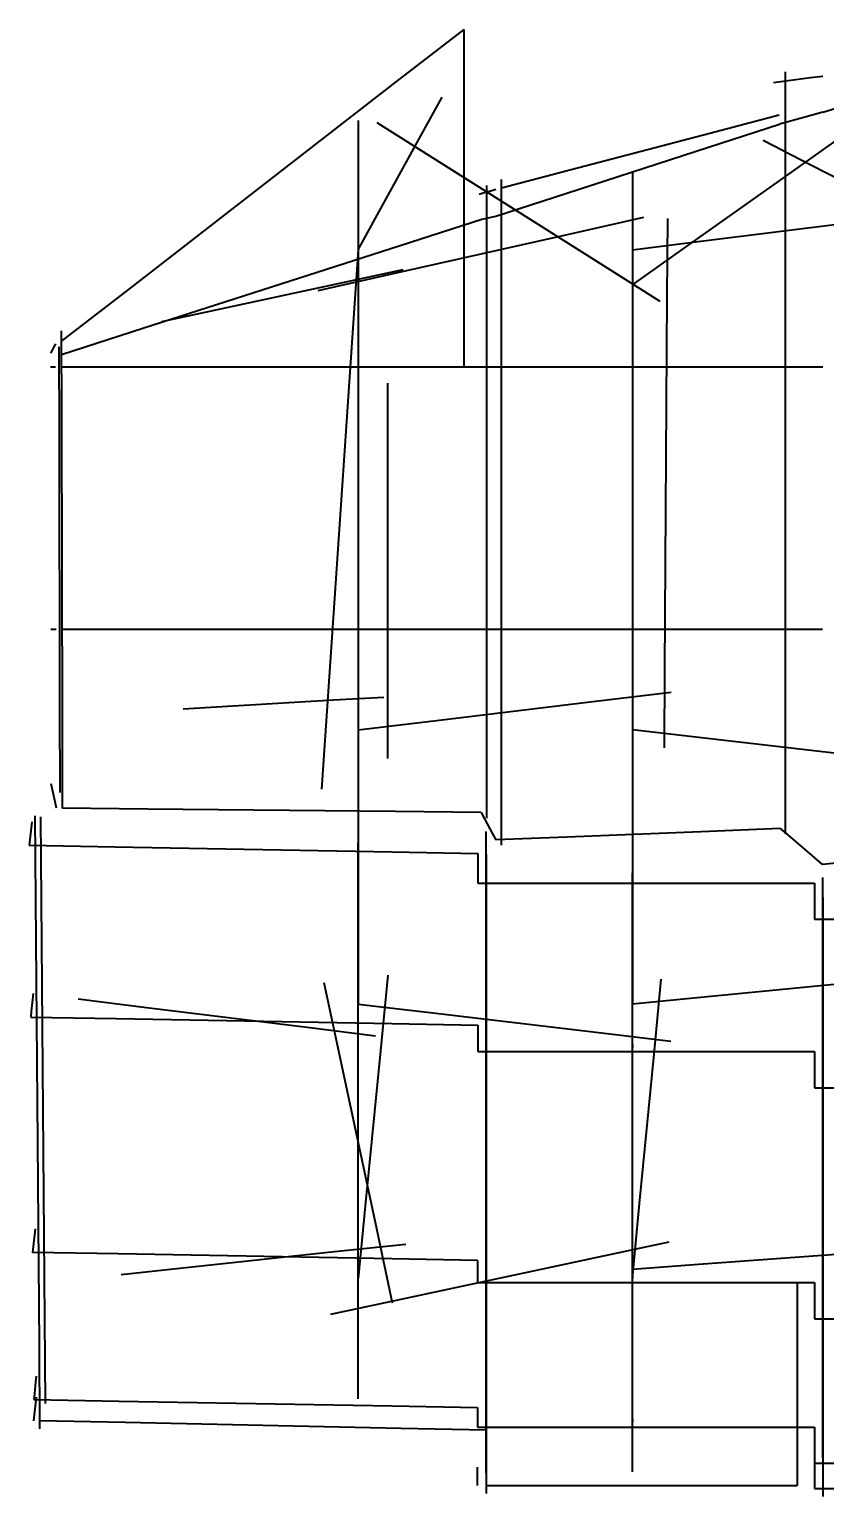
# Model space of a CAD drawing. Header units: inches. Extents: x 11544 to 12337, y 4691 to 5277.
# Drawn here: x 11544 to 11823, y 4713 to 5227 of the extents above; entities that cross this region are included whole.
import ezdxf

# ---------------------------------------------------------------- set-up
doc = ezdxf.new("R2010")
doc.units = ezdxf.units.IN
doc.header["$MEASUREMENT"] = 0
for name, color, linetype, lineweight in [('S-BEAM', 10, 'Continuous', 40), ('S-BRACE', 200, 'Continuous', 40), ('S-COLS', 52, 'Continuous', 40)]:
    doc.layers.add(name, color=color, linetype=linetype, lineweight=lineweight)

msp = doc.modelspace()

# ---------------------------------------------------------------- linework, layer by layer
at = {"layer": 'S-BEAM'}
for p, q in [((11672.36, 5208.63, 470.2), (11696.08, 5227, 470.49)), ((11696.08, 5209.88, 471.05), (11696.08, 5227, 470.49)), ((11578.74, 5136.11, 469.06), (11672.36, 5208.63, 470.2)), ((11696.08, 5175.66, 472.18), (11696.08, 5209.88, 471.05)), ((11808.78, 5208.86, 496.56), (11804.45, 5208.31, 483.17)), ((11808.53, 5212.13, 489.06), (11808.53, 5182.15, 490.3)), ((11817.44, 5209.97, 523.33), (11808.78, 5208.86, 496.56)), ((11821.77, 5210.52, 536.71), (11817.44, 5209.97, 523.33)), ((11782.16, 5190.71, 493.87), (11806.47, 5197.1, 490.07)), ((11817.95, 5196.96, 525.4), (11810.35, 5194.88, 501.94)), ((11821.75, 5198, 537.13), (11817.95, 5196.96, 525.4)), ((11821.75, 5198, 537.13), (11831.64, 5201.05, 533.75)), ((11659.03, 5195.1, 454.81), (11659.03, 5165.12, 455.77)), ((11781.72, 5185.78, 494.14), (11806.54, 5193.83, 490.2)), ((11810.35, 5194.88, 501.94), (11806.54, 5193.83, 490.2)), ((11733.54, 5177.92, 501.45), (11782.16, 5190.71, 493.87)), ((11732.07, 5169.68, 502.01), (11781.72, 5185.78, 494.14)), ((11808.53, 5182.15, 490.3), (11808.53, 4975.42, 498.87)), ((11709.23, 5171.53, 505.24), (11733.54, 5177.92, 501.45)), ((11755.03, 5177.2, 482.92), (11755.03, 5147.23, 484.14)), ((11696.08, 5158.54, 472.74), (11696.08, 5175.66, 472.18)), ((11704.08, 5142.34, 473.59), (11704.08, 5172.33, 472.6)), ((11709.23, 5144.45, 506.36), (11709.23, 5174.42, 505.12)), ((11702.81, 5169.64, 475.91), (11701.32, 5169.22, 466.02)), ((11705.77, 5170.48, 495.68), (11702.81, 5169.64, 475.91)), ((11707.25, 5170.9, 505.57), (11705.77, 5170.48, 495.68)), ((11707.25, 5161.62, 505.95), (11732.07, 5169.68, 502.01)), ((11659.03, 5165.12, 455.77), (11659.03, 4915.86, 463.74)), ((11703.54, 5160.81, 481.17), (11706.01, 5161.35, 497.69)), ((11706.01, 5161.35, 497.69), (11707.25, 5161.62, 505.95)), ((11673.75, 5151.36, 472.14), (11702.3, 5160.54, 472.91)), ((11696.08, 5146.14, 473.15), (11696.08, 5158.54, 472.74)), ((11702.3, 5160.54, 472.91), (11703.54, 5160.81, 481.17)), ((11583.59, 5122.38, 469.69), (11673.75, 5151.36, 472.14)), ((11696.08, 5121.32, 473.97), (11696.08, 5146.14, 473.15)), ((11755.03, 5147.23, 484.14), (11755.03, 4915.85, 493.58)), ((11704.08, 4980.97, 478.9), (11704.08, 5142.34, 473.59)), ((11709.23, 4971.46, 513.49), (11709.23, 5144.45, 506.36)), ((11555.03, 5117.74, 468.77), (11578.74, 5136.11, 469.06)), ((11555.02, 5121.52, 468.65), (11555.08, 5091.54, 469.64)), ((11555.04, 5113.2, 468.92), (11583.59, 5122.38, 469.69)), ((11696.08, 5108.92, 474.38), (11696.08, 5121.32, 473.97)), ((11552.58, 5116.16, 458.32), (11551.66, 5114.5, 444.96)), ((11553.03, 5116.99, 465), (11552.58, 5116.16, 458.32)), ((11554.2, 5115.89, 437.98), (11554.26, 5085.91, 438.97)), ((11551.66, 5114.5, 444.96), (11551.21, 5113.67, 438.28)), ((11551.2, 5108.92, 444.21), (11551.66, 5108.92, 449.41)), ((11551.66, 5108.92, 449.41), (11552.58, 5108.92, 459.79)), ((11552.58, 5108.92, 459.79), (11553.04, 5108.92, 464.99)), ((11555.05, 5108.92, 469.06), (11585.02, 5108.92, 470.19)), ((11585.02, 5108.92, 470.19), (11672.26, 5108.92, 473.48)), ((11672.26, 5108.92, 473.48), (11702.24, 5108.92, 474.61)), ((11702.24, 5108.92, 474.61), (11703.49, 5108.92, 482.99)), ((11703.49, 5108.92, 482.99), (11706, 5108.92, 499.74)), ((11706, 5108.92, 499.74), (11707.25, 5108.92, 508.12)), ((11707.25, 5108.92, 508.12), (11732.1, 5108.92, 504.51)), ((11732.1, 5108.92, 504.51), (11781.8, 5108.92, 497.3)), ((11781.8, 5108.92, 497.3), (11806.65, 5108.92, 493.69)), ((11806.65, 5108.92, 493.69), (11810.41, 5108.92, 505.33)), ((11810.41, 5108.92, 505.33), (11817.92, 5108.92, 528.61)), ((11817.92, 5108.92, 528.61), (11821.68, 5108.92, 540.24)), ((11555.08, 5091.54, 469.64), (11555.29, 4984.44, 473.17)), ((11554.26, 5085.91, 438.97), (11554.45, 4989.93, 442.14)), ((11551.84, 5016.92, 452.44), (11551.38, 5016.92, 447.25)), ((11552.76, 5016.92, 462.83), (11551.84, 5016.92, 452.44)), ((11553.22, 5016.92, 468.02), (11552.76, 5016.92, 462.83)), ((11585.21, 5016.92, 473.23), (11555.23, 5016.92, 472.1)), ((11672.14, 5016.92, 476.51), (11585.21, 5016.92, 473.23)), ((11702.12, 5016.92, 477.64), (11672.14, 5016.92, 476.51)), ((11703.4, 5016.92, 486.21), (11702.12, 5016.92, 477.64)), ((11705.97, 5016.92, 503.34), (11703.4, 5016.92, 486.21)), ((11707.25, 5016.92, 511.91), (11705.97, 5016.92, 503.34)), ((11732.13, 5016.92, 508.3), (11707.25, 5016.92, 511.91)), ((11781.88, 5016.92, 501.08), (11732.13, 5016.92, 508.3)), ((11806.76, 5016.92, 497.47), (11781.88, 5016.92, 501.08)), ((11810.47, 5016.92, 508.96), (11806.76, 5016.92, 497.47)), ((11817.9, 5016.92, 531.96), (11810.47, 5016.92, 508.96)), ((11821.61, 5016.92, 543.46), (11817.9, 5016.92, 531.96)), ((11554.45, 4989.93, 442.14), (11554.51, 4959.94, 443.13)), ((11555.29, 4984.44, 473.17), (11555.35, 4954.45, 474.16)), ((11704.08, 4950.99, 479.88), (11704.08, 4980.97, 478.9)), ((11709.23, 4941.48, 514.72), (11709.23, 4971.46, 513.49)), ((11808.53, 4975.42, 498.87), (11808.53, 4945.44, 500.11)), ((11551.95, 4960.84, 450.79), (11551.49, 4962.96, 443.03)), ((11552.88, 4956.6, 466.32), (11551.95, 4960.84, 450.79)), ((11553.34, 4954.47, 474.09), (11552.88, 4956.6, 466.32)), ((11545.75, 4951.77, 494.5), (11545.98, 4922.35, 488.61)), ((11547.69, 4951.39, 462.72), (11547.93, 4921.98, 456.83)), ((11585.33, 4954.14, 475.3), (11555.35, 4954.45, 474.16)), ((11672.07, 4953.24, 478.6), (11585.33, 4954.14, 475.3)), ((11702.04, 4952.92, 479.74), (11672.07, 4953.24, 478.6)), ((11702.04, 4952.92, 479.74), (11703.34, 4950.52, 488.54)), ((11703.34, 4950.52, 488.54), (11705.95, 4945.71, 506.14)), ((11544.49, 4947.59, 469.87), (11544.05, 4943.49, 484.87)), ((11544.71, 4949.64, 462.37), (11544.49, 4947.59, 469.87)), ((11703.83, 4916.85, 498.51), (11703.83, 4946.26, 504.41)), ((11705.95, 4945.71, 506.14), (11707.25, 4943.3, 514.95)), ((11781.94, 4946.3, 503.98), (11732.15, 4944.3, 511.29)), ((11806.84, 4947.3, 500.32), (11781.94, 4946.3, 503.98)), ((11806.84, 4947.3, 500.32), (11810.52, 4944.15, 511.82)), ((11544.05, 4943.49, 484.87), (11543.83, 4941.45, 492.37)), ((11543.83, 4941.45, 492.37), (11573.76, 4940.91, 494.35)), ((11573.76, 4940.91, 494.35), (11670.93, 4939.16, 500.76)), ((11659.03, 4912.9, 478.93), (11659.03, 4942.31, 484.83)), ((11732.15, 4944.3, 511.29), (11707.25, 4943.3, 514.95)), ((11810.52, 4944.15, 511.82), (11817.87, 4937.86, 534.83)), ((11670.93, 4939.16, 500.76), (11700.86, 4938.62, 502.74)), ((11700.86, 4938.62, 502.74), (11700.86, 4936.02, 512.25)), ((11700.86, 4936.02, 512.25), (11700.86, 4930.83, 531.28)), ((11703.83, 4938.35, 543.55), (11703.83, 4909.41, 535.65)), ((11817.87, 4937.86, 534.83), (11821.55, 4934.72, 546.33)), ((11828.92, 4935.39, 544.01), (11821.55, 4934.72, 546.33)), ((11700.86, 4930.83, 531.28), (11700.86, 4928.23, 540.79)), ((11755.03, 4902.91, 518), (11755.03, 4931.85, 525.9)), ((11821.78, 4901.22, 533.41), (11821.78, 4930.16, 541.31)), ((11700.86, 4928.23, 540.79), (11730.34, 4928.23, 540.79)), ((11730.34, 4928.23, 540.79), (11789.3, 4928.23, 540.79)), ((11789.3, 4928.23, 540.79), (11818.78, 4928.23, 540.79)), ((11818.78, 4928.23, 540.79), (11818.78, 4925.07, 552.36)), ((11818.78, 4925.07, 552.36), (11818.78, 4918.75, 575.52)), ((11545.98, 4922.35, 488.61), (11547.22, 4766.6, 457.44)), ((11547.93, 4921.98, 456.83), (11549.09, 4775.55, 427.52)), ((11821.78, 4923.13, 589.15), (11821.78, 4894.19, 581.25)), ((11659.03, 4915.86, 463.74), (11659.03, 4885.87, 464.7)), ((11703.83, 4764.29, 467.89), (11703.83, 4916.85, 498.51)), ((11755.03, 4915.85, 493.58), (11755.03, 4885.87, 494.8)), ((11818.78, 4918.75, 575.52), (11818.78, 4915.59, 587.09)), ((11818.78, 4915.59, 587.09), (11845.85, 4915.61, 587.03)), ((11659.03, 4777.82, 451.82), (11659.03, 4912.9, 478.93)), ((11703.83, 4909.41, 535.65), (11703.83, 4743.49, 490.36)), ((11755.03, 4751.08, 476.55), (11755.03, 4902.91, 518)), ((11821.78, 4756.03, 493.78), (11821.78, 4901.22, 533.41)), ((11821.78, 4894.19, 581.25), (11821.78, 4742.42, 539.82)), ((11545.19, 4889.53, 450.34), (11544.97, 4887.48, 457.84)), ((11544.97, 4887.48, 457.84), (11544.53, 4883.39, 472.84)), ((11544.53, 4883.39, 472.84), (11544.31, 4881.34, 480.34)), ((11544.31, 4881.34, 480.34), (11574.24, 4880.8, 482.32)), ((11574.24, 4880.8, 482.32), (11670.92, 4879.06, 488.7)), ((11670.92, 4879.06, 488.7), (11700.85, 4878.52, 490.68)), ((11700.85, 4878.52, 490.68), (11700.85, 4876.2, 499.18)), ((11700.85, 4876.2, 499.18), (11700.85, 4871.56, 516.18)), ((11700.85, 4871.56, 516.18), (11700.85, 4869.24, 524.69)), ((11700.85, 4869.24, 524.69), (11730.33, 4869.24, 524.68)), ((11730.33, 4869.24, 524.68), (11789.3, 4869.24, 524.68)), ((11789.3, 4869.24, 524.68), (11818.78, 4869.24, 524.68)), ((11818.78, 4869.24, 524.68), (11818.78, 4866.08, 536.26)), ((11818.78, 4866.08, 536.26), (11818.78, 4859.76, 559.41)), ((11818.78, 4859.76, 559.41), (11818.78, 4856.6, 570.99)), ((11818.78, 4856.6, 570.99), (11845.85, 4856.62, 570.93)), ((11545.84, 4807.16, 433.86), (11545.62, 4805.12, 441.36)), ((11545.62, 4805.12, 441.36), (11545.18, 4801.02, 456.36)), ((11545.18, 4801.02, 456.36), (11544.96, 4798.98, 463.86)), ((11574.89, 4798.44, 465.84), (11544.96, 4798.98, 463.86)), ((11670.9, 4796.71, 472.17), (11574.89, 4798.44, 465.84)), ((11700.83, 4796.17, 474.15), (11670.9, 4796.71, 472.17)), ((11700.83, 4796.17, 474.15), (11700.83, 4794.23, 481.27)), ((11700.83, 4794.23, 481.27), (11700.83, 4790.34, 495.5)), ((11700.83, 4790.34, 495.5), (11700.83, 4788.4, 502.62)), ((11700.83, 4788.4, 502.62), (11730.32, 4788.4, 502.62)), ((11730.32, 4788.4, 502.62), (11789.29, 4788.4, 502.62)), ((11789.29, 4788.4, 502.62), (11818.78, 4788.4, 502.62)), ((11812.78, 4788.4, 502.62), (11812.78, 4775.76, 499.17)), ((11818.78, 4788.4, 502.62), (11818.78, 4785.24, 514.19)), ((11818.78, 4785.24, 514.19), (11818.78, 4778.91, 537.34)), ((11659.03, 4748.41, 445.91), (11659.03, 4777.82, 451.82)), ((11812.78, 4775.76, 499.17), (11812.78, 4750.49, 492.27)), ((11818.78, 4778.91, 537.34), (11818.78, 4775.75, 548.92)), ((11818.78, 4775.75, 548.92), (11845.86, 4775.75, 548.93)), ((11549.09, 4775.55, 427.52), (11549.33, 4746.14, 421.64)), ((11547.22, 4766.6, 457.44), (11547.45, 4737.18, 451.55)), ((11703.83, 4734.88, 461.99), (11703.83, 4764.29, 467.89)), ((11546.25, 4755.66, 423.55), (11546.03, 4753.62, 431.05)), ((11821.78, 4727.09, 485.88), (11821.78, 4756.03, 493.78)), ((11546.03, 4753.62, 431.05), (11545.59, 4749.52, 446.05)), ((11755.03, 4722.14, 468.65), (11755.03, 4751.08, 476.55)), ((11812.78, 4750.49, 492.27), (11812.78, 4737.85, 488.82)), ((11545.59, 4749.52, 446.05), (11545.37, 4747.47, 453.55)), ((11545.37, 4747.47, 453.55), (11575.3, 4746.93, 455.53)), ((11545.64, 4742.12, 444.78), (11546.08, 4746.21, 429.78)), ((11546.08, 4746.21, 429.78), (11546.3, 4748.26, 422.27)), ((11575.3, 4746.93, 455.53), (11670.89, 4745.21, 461.84)), ((11670.89, 4745.21, 461.84), (11700.82, 4744.67, 463.81)), ((11703.83, 4740.53, 463.12), (11703.83, 4746.8, 464.38)), ((11545.42, 4740.07, 452.28), (11545.64, 4742.12, 444.78)), ((11547.43, 4740.12, 452.14), (11577.36, 4739.5, 454.1)), ((11700.82, 4744.67, 463.81), (11700.82, 4742.97, 470.06)), ((11700.82, 4742.97, 470.06), (11700.82, 4739.56, 482.57)), ((11703.83, 4743.49, 490.36), (11703.83, 4714.55, 482.46)), ((11703.83, 4727.97, 460.6), (11703.83, 4740.53, 463.12)), ((11821.78, 4742.42, 539.82), (11821.78, 4713.48, 531.92)), ((11577.36, 4739.5, 454.1), (11673.9, 4737.47, 460.42)), ((11673.9, 4737.47, 460.42), (11703.83, 4736.84, 462.38)), ((11700.82, 4739.56, 482.57), (11700.82, 4737.85, 488.82)), ((11700.82, 4737.85, 488.82), (11730.31, 4737.85, 488.82)), ((11730.31, 4737.85, 488.82), (11789.29, 4737.85, 488.82)), ((11789.29, 4737.85, 488.82), (11818.78, 4737.85, 488.82)), ((11812.78, 4737.85, 488.82), (11812.78, 4732.75, 487.42)), ((11818.78, 4737.85, 488.82), (11818.78, 4734.69, 500.39)), ((11818.78, 4734.69, 500.39), (11818.78, 4728.37, 523.54)), ((11812.78, 4732.75, 487.42), (11812.78, 4722.54, 484.64)), ((11703.83, 4721.69, 459.34), (11703.83, 4727.97, 460.6)), ((11818.78, 4729.01, 486.41), (11818.78, 4725.86, 497.98)), ((11818.78, 4728.37, 523.54), (11818.78, 4725.21, 535.12)), ((11818.78, 4725.86, 497.98), (11818.78, 4719.54, 521.13)), ((11818.78, 4725.21, 535.12), (11845.86, 4725.21, 535.14)), ((11700.81, 4722.22, 465.74), (11700.81, 4723.82, 459.91)), ((11700.81, 4719.04, 477.41), (11700.81, 4722.22, 465.74)), ((11812.78, 4722.54, 484.64), (11812.78, 4717.44, 483.24)), ((11818.78, 4719.54, 521.13), (11818.78, 4716.38, 532.71)), ((11700.81, 4717.44, 483.25), (11700.81, 4719.04, 477.41)), ((11703.83, 4717.44, 483.25), (11731.07, 4717.44, 483.25)), ((11731.07, 4717.44, 483.25), (11785.54, 4717.44, 483.25)), ((11785.54, 4717.44, 483.25), (11812.78, 4717.44, 483.24)), ((11818.78, 4716.38, 532.71), (11845.86, 4716.38, 532.73))]:
    msp.add_line(p, q, dxfattribs=at)
at = {"layer": 'S-BRACE'}
for p, q in [((11681.05, 5189.94, 446.42), (11688.39, 5203.3, 462.85)), ((11688.46, 5179.91, 449.06), (11665.62, 5194.33, 462.12)), ((11666.37, 5163.23, 413.54), (11681.05, 5189.94, 446.42)), ((11800.82, 5188.16, 482.79), (11817.47, 5179.62, 463.22)), ((11826.3, 5188.08, 494.63), (11808.56, 5175.51, 477.45)), ((11741.9, 5146.19, 418.52), (11688.46, 5179.91, 449.06)), ((11817.47, 5179.62, 463.22), (11850.78, 5162.55, 424.08)), ((11808.56, 5175.51, 477.45), (11773.06, 5150.36, 443.11)), ((11659.03, 5149.87, 397.11), (11666.37, 5163.23, 413.54)), ((11732.27, 5155.25, 411.69), (11759.05, 5161.29, 399.61)), ((11767.29, 5160.79, 406.66), (11767.13, 5133.33, 418.74)), ((11779.93, 5152.95, 454.4), (11829.72, 5159.11, 422.89)), ((11671.83, 5141.62, 438.96), (11732.27, 5155.25, 411.69)), ((11755.03, 5149.87, 470.16), (11779.93, 5152.95, 454.4)), ((11659.03, 5149.87, 409.94), (11657.05, 5120.81, 417.11)), ((11764.74, 5131.77, 405.46), (11741.9, 5146.19, 418.52)), ((11773.06, 5150.36, 443.11), (11755.31, 5137.79, 425.94)), ((11645.04, 5135.59, 451.04), (11671.83, 5141.62, 438.96)), ((11674.6, 5142.86, 416.1), (11653.49, 5138.32, 427.4)), ((11653.49, 5138.32, 427.4), (11611.25, 5129.23, 450)), ((11767.13, 5133.33, 418.74), (11766.33, 5002.98, 476.06)), ((11611.25, 5129.23, 450), (11590.13, 5124.68, 461.31)), ((11657.05, 5120.81, 417.11), (11648.16, 4990.15, 449.35)), ((11669.34, 5074.98, 449.63), (11669.34, 5103.14, 459.98)), ((11669.34, 5000, 422.08), (11669.34, 5074.98, 449.63)), ((11766.33, 5002.98, 476.06), (11766.16, 4975.51, 488.14)), ((11669.34, 4971.84, 411.74), (11669.34, 5000, 422.08)), ((11615.25, 4990.26, 447.95), (11650.39, 4992.3, 413.68)), ((11615.25, 4990.26, 447.95), (11650.39, 4992.3, 413.68)), ((11650.39, 4992.3, 413.68), (11667.95, 4993.32, 396.55)), ((11650.39, 4992.3, 413.68), (11667.95, 4993.32, 396.55)), ((11686.42, 4985.17, 439.41), (11741.2, 4991.76, 416.92)), ((11741.2, 4991.76, 416.92), (11768.58, 4995.06, 405.67)), ((11597.68, 4989.24, 465.08), (11615.25, 4990.26, 447.95)), ((11597.68, 4989.24, 465.08), (11615.25, 4990.26, 447.95)), ((11648.16, 4990.15, 449.35), (11646.18, 4961.08, 456.52)), ((11659.03, 4981.87, 450.66), (11686.42, 4985.17, 439.41)), ((11780.25, 4978.95, 454.2), (11755.03, 4981.87, 470.15)), ((11830.69, 4973.09, 422.3), (11780.25, 4978.95, 454.2)), ((11669.34, 4896.02, 418.44), (11666.77, 4869.49, 427.23)), ((11762.63, 4868.38, 425.82), (11765.16, 4894.55, 414.35)), ((11652.66, 4867.15, 439.71), (11647.07, 4893.26, 453.38)), ((11834.12, 4893.55, 420.93), (11781.39, 4888.43, 448.29)), ((11560.92, 4887.68, 473.14), (11584.9, 4884.71, 455.36)), ((11584.9, 4884.71, 455.36), (11641.13, 4877.76, 413.68)), ((11659.03, 4885.87, 452.9), (11686.21, 4882.65, 440.61)), ((11781.39, 4888.43, 448.29), (11755.03, 4885.87, 461.97)), ((11755.03, 4861.87, 457.07), (11755.03, 4885.87, 470.5)), ((11686.21, 4882.65, 440.61), (11741.35, 4876.1, 415.67)), ((11641.13, 4877.76, 413.68), (11665.11, 4874.79, 395.9)), ((11741.35, 4876.1, 415.67), (11768.53, 4872.87, 403.38)), ((11666.77, 4869.49, 427.23), (11661.61, 4816.41, 444.83)), ((11757.56, 4816.04, 448.75), (11762.63, 4868.38, 425.82)), ((11665.48, 4807.27, 408.37), (11652.66, 4867.15, 439.71)), ((11755.03, 4813.87, 430.2), (11755.03, 4861.87, 457.07)), ((11661.61, 4816.41, 444.83), (11659.03, 4789.87, 453.62)), ((11755.03, 4789.87, 460.22), (11757.56, 4816.04, 448.75)), ((11755.03, 4789.87, 416.77), (11755.03, 4813.87, 430.2)), ((11671.06, 4781.15, 394.71), (11665.48, 4807.27, 408.37)), ((11650.74, 4799.23, 419.95), (11675.67, 4801.9, 409.36)), ((11740.03, 4796.72, 415.92), (11767.94, 4802.67, 406.65)), ((11600.87, 4793.9, 441.14), (11650.74, 4799.23, 419.95)), ((11677.31, 4783.33, 436.78), (11740.03, 4796.72, 415.92)), ((11839.1, 4799.17, 413.52), (11778.19, 4794.7, 463.51)), ((11575.94, 4791.23, 451.73), (11600.87, 4793.9, 441.14)), ((11778.19, 4794.7, 463.51), (11755.03, 4793, 482.51)), ((11649.41, 4777.37, 446.06), (11677.31, 4783.33, 436.78))]:
    msp.add_line(p, q, dxfattribs=at)
at = {"layer": 'S-COLS'}
for p, q in [((11755.03, 5177.2, 486.22), (11755.03, 5177.2, 484.02)), ((11755.03, 5177.2, 484.02), (11755.03, 5177.2, 482.92)), ((11755.03, 5177.2, 487.32), (11755.03, 5177.2, 486.22)), ((11659.03, 5149.87, 315), (11659.03, 5149.87, 421.8)), ((11659.03, 5149.87, 421.8), (11659.03, 5149.87, 451.8)), ((11659.03, 5149.87, 285), (11659.03, 5149.87, 315)), ((11659.03, 5149.87, 462), (11659.03, 5149.87, 464.49)), ((11659.03, 5149.87, 464.49), (11659.03, 5149.87, 465.74)), ((11659.03, 5149.87, 460.76), (11659.03, 5149.87, 462)), ((11755.03, 5149.87, 315), (11755.03, 5149.87, 449.51)), ((11755.03, 5149.87, 449.51), (11755.03, 5149.87, 479.51)), ((11755.03, 5149.87, 285), (11755.03, 5149.87, 315)), ((11658.79, 5108.54, 463.18), (11658.79, 5108.54, 465.71)), ((11658.79, 5108.54, 465.71), (11658.79, 5108.54, 466.97)), ((11658.79, 5108.54, 461.92), (11658.79, 5108.54, 463.18)), ((11755.01, 5108.92, 491.29), (11755.01, 5108.92, 493.85)), ((11755.01, 5108.92, 493.85), (11755.01, 5108.92, 495.12)), ((11755.01, 5108.92, 490.01), (11755.01, 5108.92, 491.29)), ((11658.79, 5016.96, 466.16), (11658.79, 5016.96, 468.72)), ((11658.79, 5016.96, 468.72), (11658.79, 5016.96, 470)), ((11658.79, 5016.96, 464.88), (11658.79, 5016.96, 466.16)), ((11755.03, 5016.92, 495.1), (11755.03, 5016.92, 497.64)), ((11755.03, 5016.92, 497.64), (11755.03, 5016.92, 498.91)), ((11755.03, 5016.92, 493.83), (11755.03, 5016.92, 495.1)), ((11659.03, 4981.87, 315), (11659.03, 4981.87, 427.23)), ((11659.03, 4981.87, 427.23), (11659.03, 4981.87, 457.23)), ((11659.03, 4981.87, 285), (11659.03, 4981.87, 315)), ((11755.03, 4981.87, 315), (11755.03, 4981.87, 456.34)), ((11755.03, 4981.87, 456.34), (11755.03, 4981.87, 486.34)), ((11755.03, 4981.87, 285), (11755.03, 4981.87, 315)), ((11658.79, 4953.37, 468.23), (11658.79, 4953.37, 470.8)), ((11658.79, 4953.37, 470.8), (11658.79, 4953.37, 472.09)), ((11658.79, 4953.37, 466.94), (11658.79, 4953.37, 468.23)), ((11755.03, 4945.22, 498.02), (11755.03, 4945.22, 500.59)), ((11755.03, 4945.22, 500.59), (11755.03, 4945.22, 501.87)), ((11755.03, 4945.22, 496.74), (11755.03, 4945.22, 498.02)), ((11659.03, 4942.16, 485.73), (11659.03, 4942.31, 484.83)), ((11659.03, 4941.85, 487.54), (11659.03, 4942.16, 485.73)), ((11659.03, 4941.69, 488.44), (11659.03, 4941.85, 487.54)), ((11755.03, 4930.98, 529.87), (11755.03, 4930.71, 531.09)), ((11755.03, 4930.71, 531.09), (11755.03, 4930.17, 533.54)), ((11755.03, 4930.17, 533.54), (11755.03, 4929.9, 534.76)), ((11659.03, 4885.87, 315), (11659.03, 4885.87, 438.1)), ((11659.03, 4885.87, 438.1), (11659.03, 4885.87, 468.1)), ((11659.03, 4885.87, 285), (11659.03, 4885.87, 315)), ((11755.03, 4885.87, 315), (11755.03, 4885.87, 478.87)), ((11755.03, 4885.87, 478.87), (11755.03, 4885.87, 508.87)), ((11755.03, 4885.87, 285), (11755.03, 4885.87, 315)), ((11659.03, 4882.04, 473.67), (11659.03, 4882.2, 472.77)), ((11659.03, 4881.73, 475.48), (11659.03, 4882.04, 473.67)), ((11659.03, 4881.57, 476.38), (11659.03, 4881.73, 475.48)), ((11755.03, 4871.69, 513.68), (11755.03, 4871.42, 514.91)), ((11755.03, 4871.42, 514.91), (11755.03, 4870.88, 517.35)), ((11755.03, 4870.88, 517.35), (11755.03, 4870.61, 518.58)), ((11659.03, 4799.74, 457.22), (11659.03, 4799.91, 456.25)), ((11659.03, 4799.41, 459.16), (11659.03, 4799.74, 457.22)), ((11659.03, 4799.24, 460.13), (11659.03, 4799.41, 459.16)), ((11659.03, 4789.87, 315), (11659.03, 4789.87, 418.83)), ((11659.03, 4789.87, 418.83), (11659.03, 4789.87, 448.83)), ((11659.03, 4789.87, 285), (11659.03, 4789.87, 315)), ((11755.03, 4790.98, 491.65), (11755.03, 4790.71, 492.87)), ((11755.03, 4790.71, 492.87), (11755.03, 4790.17, 495.32)), ((11755.03, 4790.17, 495.32), (11755.03, 4789.9, 496.55)), ((11755.03, 4789.87, 315), (11755.03, 4789.87, 452.67)), ((11755.03, 4789.87, 452.67), (11755.03, 4789.87, 482.67)), ((11755.03, 4789.87, 285), (11755.03, 4789.87, 315)), ((11659.03, 4748.24, 446.89), (11659.03, 4748.41, 445.91)), ((11659.03, 4747.9, 448.84), (11659.03, 4748.24, 446.89)), ((11659.03, 4747.73, 449.81), (11659.03, 4747.9, 448.84)), ((11755.03, 4740.6, 477.92), (11755.03, 4740.33, 479.14)), ((11755.03, 4740.33, 479.14), (11755.03, 4739.79, 481.59)), ((11755.03, 4739.79, 481.59), (11755.03, 4739.52, 482.81))]:
    msp.add_line(p, q, dxfattribs=at)

doc.saveas('drawing.dxf')
